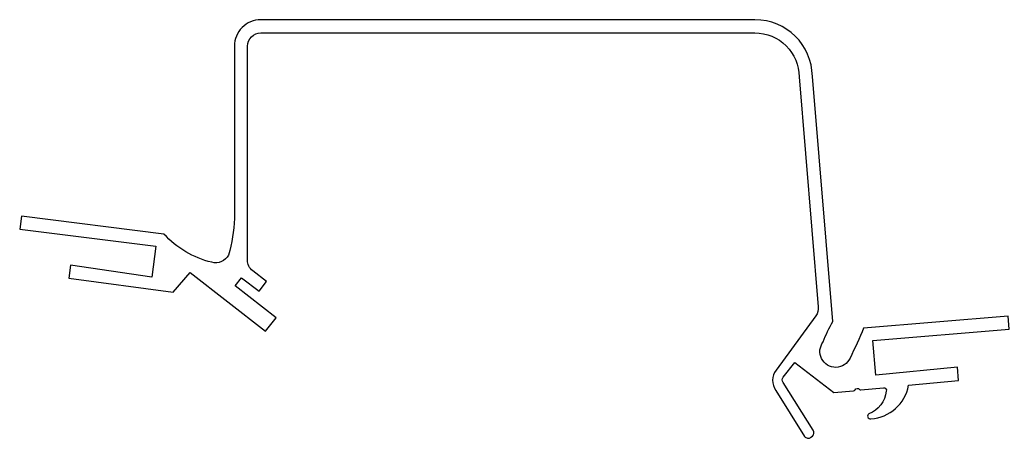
# Model space of a CAD drawing. Extents: x 312 to 424, y 183 to 230.
import ezdxf

# ---------------------------------------------------------------- set-up
doc = ezdxf.new("R2010")
doc.units = 0
doc.layers.get('0').update_dxf_attribs({"linetype": 'CONTINUOUS'})

msp = doc.modelspace()

# ---------------------------------------------------------------- linework, layer by layer
msp.add_lwpolyline([(402.83, 197.7, -0.180882), (402.54, 196.68), (398.03, 190.53, 0.322384), (398.01, 188.19), (401.27, 182.99, 0.42998), (401.99, 182.89), (402.15, 183.01, 0.398621), (402.24, 183.69), (398.83, 189.12, -0.333785), (398.84, 189.72), (400.17, 191.38), (404.59, 187.96), (406.84, 188.18, 0.25242), (407, 188.29, -0.539194), (407.49, 188.33, 0.25242), (407.67, 188.26), (410.22, 188.51, -0.541655), (410.54, 188.12, -0.278166), (408.57, 185.55, 0.855659), (408.79, 185, 0.352773), (413.06, 188.79), (418.73, 189.35), (418.62, 190.85), (409.34, 189.93), (409.02, 193.88), (424.49, 195.15), (424.37, 196.64), (407.97, 195.3, -0.013793), (406.43, 191.88, -1.125335), (403.39, 193.73, -0.03729), (404.46, 196.04), (402.15, 223.88, 0.411232), (395.64, 230.31), (339.56, 230.31, 0.414214), (336.56, 227.31), (336.56, 207.73, -0.058799), (335.91, 203.59, -0.352092), (333.99, 202.77, -0.151008), (328.57, 205.97), (312.4, 208), (312.21, 206.51), (327.64, 204.58), (327.2, 201.08), (317.97, 202.44), (317.79, 200.97), (329.61, 199.36), (331.54, 201.62), (340.11, 194.93), (341.31, 196.46), (336.66, 200.08), (337.38, 201.01), (339.36, 199.49), (340.22, 200.59), (338.64, 201.81, -0.232458), (338.06, 203), (338.06, 227.31, -0.414214), (339.56, 228.81), (395.64, 228.81, -0.414214), (400.65, 223.82)], format="xyb", close=True)

doc.saveas('drawing.dxf')
